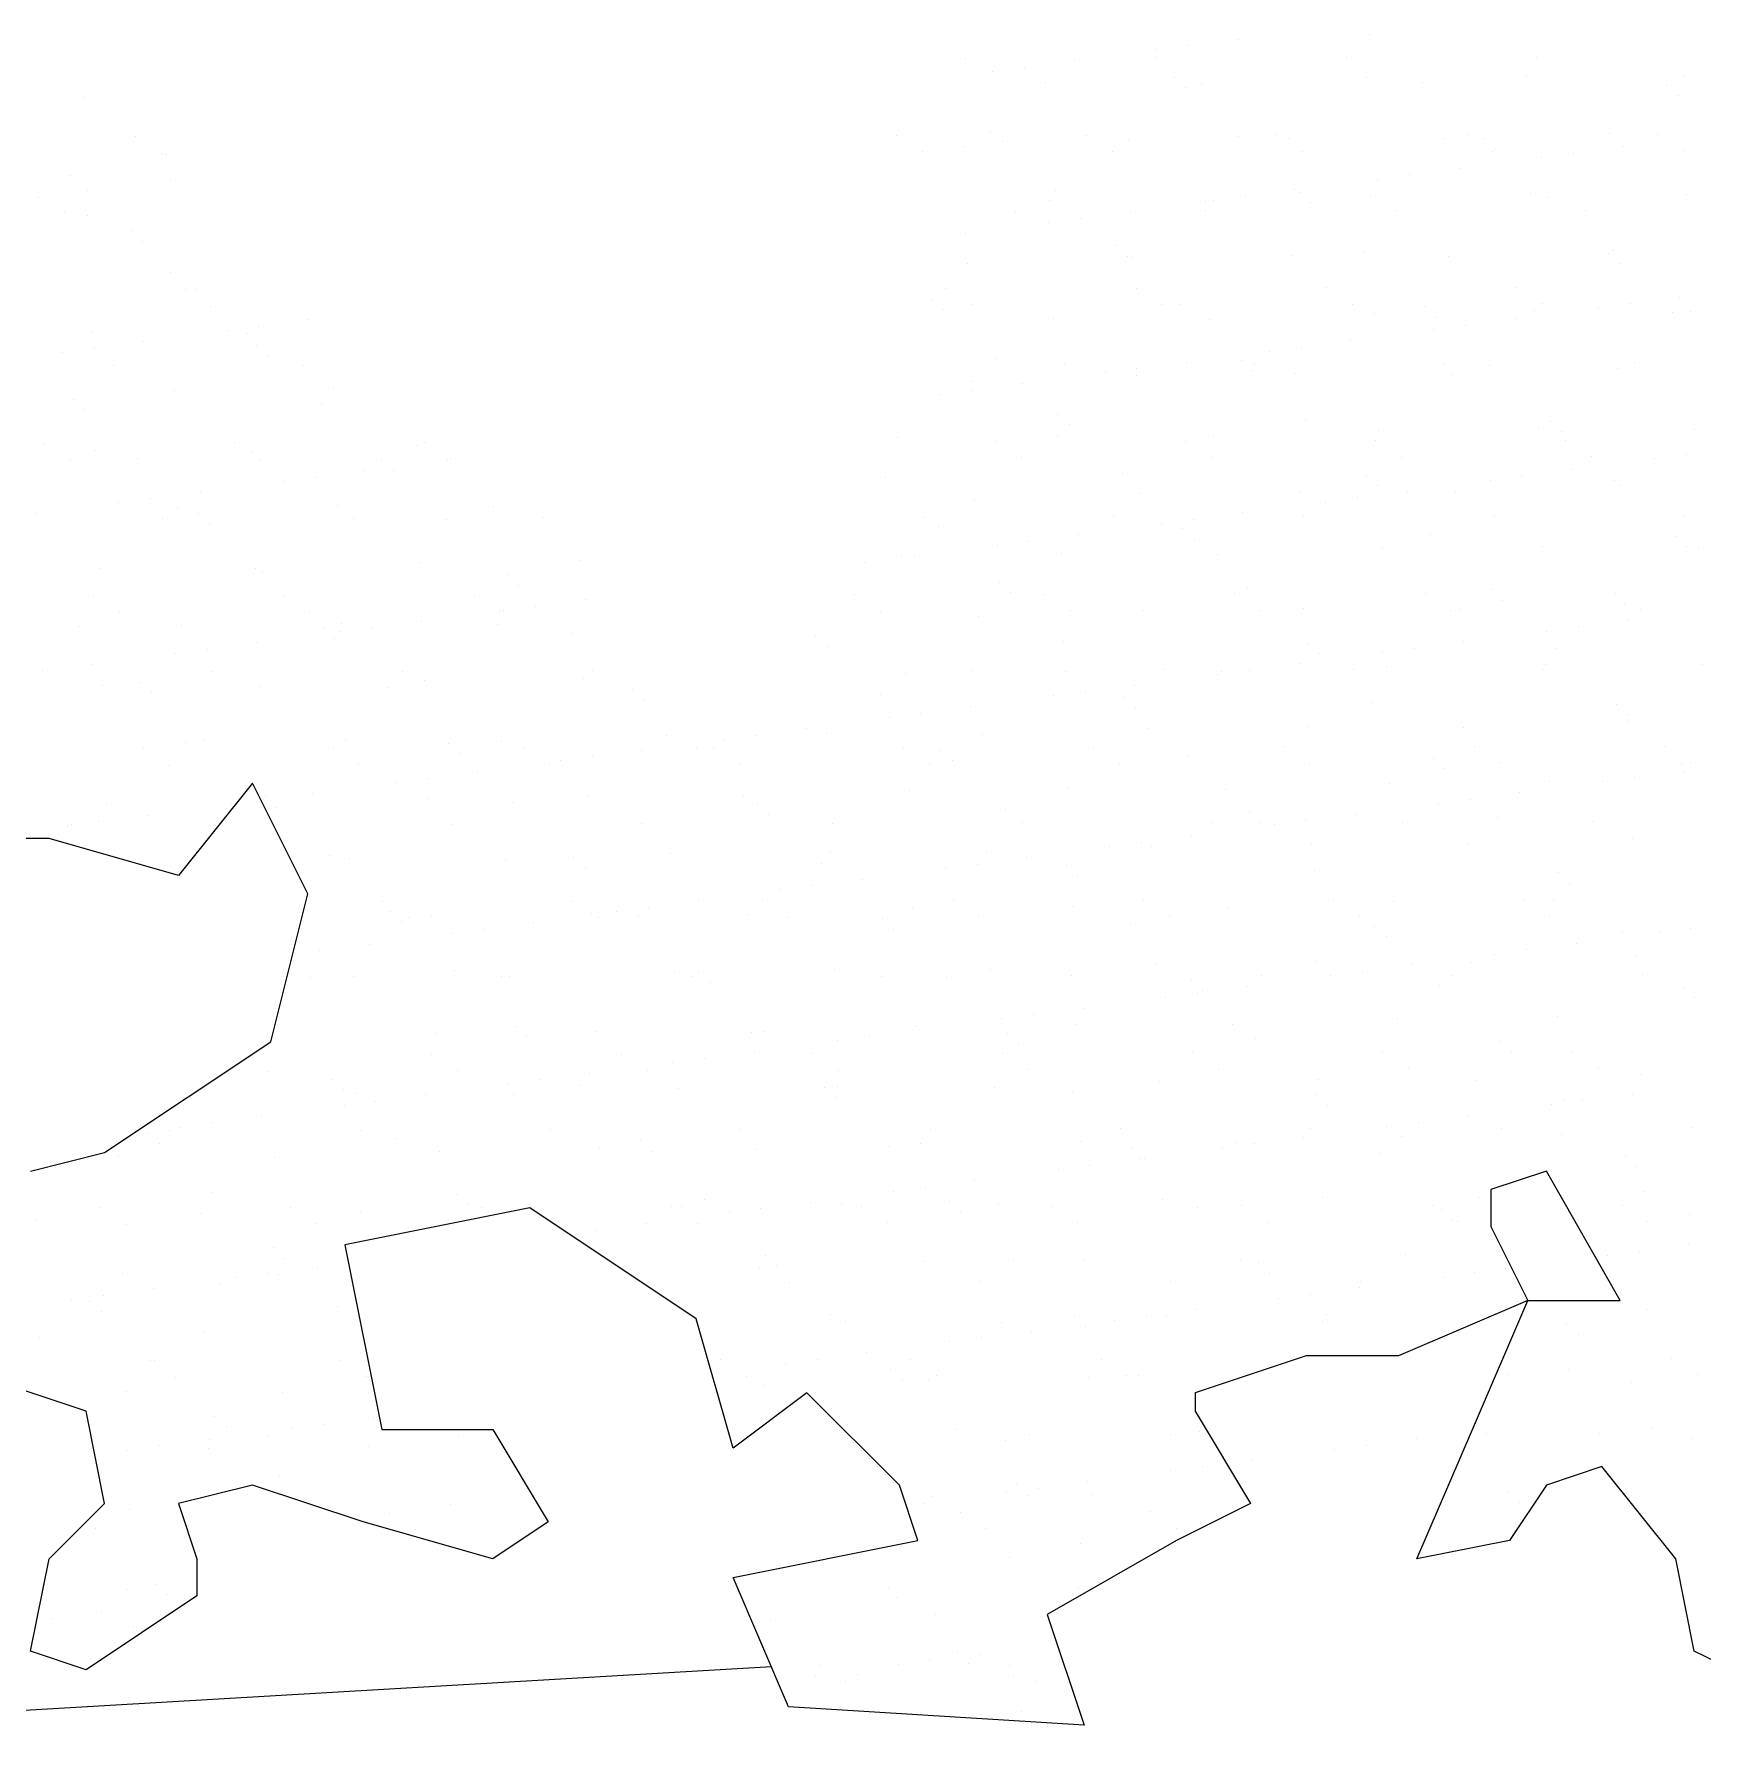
# Model space of a CAD drawing. Header units: millimetres. Extents: x 454 to 24074, y 929 to 15016.
# Drawn here: x 13684.2 to 14145.4, y 7762.9 to 8237.4 of the extents above; entities that cross this region are included whole.
import ezdxf

# ---------------------------------------------------------------- set-up
doc = ezdxf.new("R2010")
doc.units = ezdxf.units.MM
doc.layers.add('cadblocksdwg.com', color=255, linetype='Continuous')

# ---------------------------------------------------------------- blocks, each defined once
blk = doc.blocks.new('*X18')
at = {"color": 0}
for p, q in [((663.6962, 74.4315), (663.6962, 74.4315)), ((663.7819, 74.4348), (663.7819, 74.4348)), ((663.5176, 74.4191), (663.5176, 74.4191)), ((663.5885, 74.4173), (663.5885, 74.4173)), ((663.6422, 74.4194), (663.6422, 74.4194)), ((663.6428, 74.4245), (663.6428, 74.4245)), ((663.6636, 74.4272), (663.6636, 74.4272)), ((663.7667, 74.4196), (663.7667, 74.4196)), ((663.8913, 74.4198), (663.8913, 74.4198)), ((663.5351, 74.4103), (663.5351, 74.4103)), ((663.556, 74.413), (663.556, 74.413)), ((663.6543, 74.4064), (663.6543, 74.4064)), ((663.7803, 74.4063), (663.7803, 74.4063)), ((663.885, 74.4076), (663.885, 74.4076)), ((663.9874, 74.4071), (663.9874, 74.4071)), ((663.57, 74.4029), (663.57, 74.4029)), ((663.6617, 74.3997), (663.6617, 74.3997)), ((663.6723, 74.4024), (663.6723, 74.4024)), ((663.8167, 74.4029), (663.8167, 74.4029)), ((663.9768, 74.4015), (663.9768, 74.4015)), ((663.9842, 74.3947), (663.9842, 74.3947)), ((662.9398, 74.3934), (662.9398, 74.3934)), ((662.974, 74.3675), (662.974, 74.3675)), ((663.4723, 74.3684), (663.4723, 74.3684)), ((663.516, 74.3615), (663.516, 74.3615)), ((663.5341, 74.3713), (663.5341, 74.3713)), ((663.5415, 74.3645), (663.5415, 74.3645)), ((663.5969, 74.3686), (663.5969, 74.3686)), ((663.6241, 74.3654), (663.6241, 74.3654)), ((663.6965, 74.3678), (663.6965, 74.3678)), ((663.7214, 74.3689), (663.7214, 74.3689)), ((663.7288, 74.3667), (663.7288, 74.3667)), ((663.8311, 74.3662), (663.8311, 74.3662)), ((663.846, 74.3691), (663.846, 74.3691)), ((663.8566, 74.3664), (663.8566, 74.3664)), ((663.9391, 74.3701), (663.9391, 74.3701)), ((663.9484, 74.3611), (663.9484, 74.3611)), ((663.9706, 74.3693), (663.9706, 74.3693)), ((662.9909, 74.3567), (662.9909, 74.3567)), ((662.9939, 74.3559), (662.9939, 74.3559)), ((663.4892, 74.3577), (663.4892, 74.3577)), ((663.6137, 74.3579), (663.6137, 74.3579)), ((663.7383, 74.3581), (663.7383, 74.3581)), ((663.8629, 74.3583), (663.8629, 74.3583)), ((663.8639, 74.3596), (663.8639, 74.3596)), ((663.895, 74.3541), (663.895, 74.3541)), ((663.9159, 74.3569), (663.9159, 74.3569)), ((663.9874, 74.3586), (663.9874, 74.3586)), ((662.9313, 74.3425), (662.9313, 74.3425)), ((662.9968, 74.3394), (662.9968, 74.3394)), ((663.7874, 74.3399), (663.7874, 74.3399)), ((663.8082, 74.3427), (663.8082, 74.3427)), ((663.8407, 74.347), (663.8407, 74.347)), ((662.9099, 74.328), (662.9099, 74.328)), ((662.9425, 74.3323), (662.9425, 74.3323)), ((663.5763, 74.3327), (663.5763, 74.3327)), ((663.7005, 74.3285), (663.7005, 74.3285)), ((663.733, 74.3328), (663.733, 74.3328)), ((663.7363, 74.3313), (663.7363, 74.3313)), ((663.7828, 74.3292), (663.7828, 74.3292)), ((663.8875, 74.3305), (663.8875, 74.3305)), ((663.8987, 74.3277), (663.8987, 74.3277)), ((663.9899, 74.33), (663.9899, 74.33)), ((662.9271, 74.3178), (662.9271, 74.3178)), ((662.9424, 74.3163), (662.9424, 74.3163)), ((663.5499, 74.319), (663.5499, 74.319)), ((663.5725, 74.3258), (663.5725, 74.3258)), ((663.6254, 74.3186), (663.6254, 74.3186)), ((663.6745, 74.3192), (663.6745, 74.3192)), ((663.6748, 74.3253), (663.6748, 74.3253)), ((663.6797, 74.3258), (663.6797, 74.3258)), ((663.7437, 74.3245), (663.7437, 74.3245)), ((663.799, 74.3194), (663.799, 74.3194)), ((663.9236, 74.3196), (663.9236, 74.3196)), ((662.9711, 74.306), (662.9711, 74.306)), ((663.572, 74.3116), (663.572, 74.3116)), ((663.5928, 74.3143), (663.5928, 74.3143)), ((662.9785, 74.2992), (662.9785, 74.2992)), ((663.5177, 74.3044), (663.5177, 74.3044)), ((663.6161, 74.2962), (663.6161, 74.2962)), ((663.5185, 74.2844), (663.5185, 74.2844)), ((663.6234, 74.2894), (663.6234, 74.2894)), ((663.6266, 74.2883), (663.6266, 74.2883)), ((663.7313, 74.2896), (663.7313, 74.2896)), ((663.7785, 74.2926), (663.7785, 74.2926)), ((663.8336, 74.2891), (663.8336, 74.2891)), ((663.9385, 74.2913), (663.9385, 74.2913)), ((663.9416, 74.293), (663.9416, 74.293)), ((663.9459, 74.2845), (663.9459, 74.2845)), ((662.9964, 74.2788), (662.9964, 74.2788)), ((663.0064, 74.2673), (663.0064, 74.2673)), ((663.0133, 74.2674), (663.0133, 74.2674)), ((663.4958, 74.2611), (663.4958, 74.2611)), ((663.5046, 74.2682), (663.5046, 74.2682)), ((663.6292, 74.2685), (663.6292, 74.2685)), ((663.7537, 74.2687), (663.7537, 74.2687)), ((663.8783, 74.2689), (663.8783, 74.2689)), ((663.9853, 74.2624), (663.9853, 74.2624)), ((663.0232, 74.2566), (663.0232, 74.2566)), ((663.5032, 74.2543), (663.5032, 74.2543)), ((663.5215, 74.2575), (663.5215, 74.2575)), ((663.575, 74.2487), (663.575, 74.2487)), ((663.6461, 74.2577), (663.6461, 74.2577)), ((663.6582, 74.2575), (663.6582, 74.2575)), ((663.7706, 74.2579), (663.7706, 74.2579)), ((663.7854, 74.2521), (663.7854, 74.2521)), ((663.8183, 74.2562), (663.8183, 74.2562)), ((663.8257, 74.2494), (663.8257, 74.2494)), ((663.8901, 74.2535), (663.8901, 74.2535)), ((663.8952, 74.2582), (663.8952, 74.2582)), ((663.9319, 74.2554), (663.9319, 74.2554)), ((663.9527, 74.2582), (663.9527, 74.2582)), ((663.9807, 74.2526), (663.9807, 74.2526)), ((663.9924, 74.253), (663.9924, 74.253)), ((662.9449, 74.2392), (662.9449, 74.2392)), ((663.0337, 74.2407), (663.0337, 74.2407)), ((663.0472, 74.2388), (663.0472, 74.2388)), ((663.0545, 74.2435), (663.0545, 74.2435)), ((663.087, 74.2477), (663.087, 74.2477)), ((663.6773, 74.2482), (663.6773, 74.2482)), ((663.8242, 74.2412), (663.8242, 74.2412)), ((663.8451, 74.244), (663.8451, 74.244)), ((663.8776, 74.2483), (663.8776, 74.2483)), ((662.926, 74.2265), (662.926, 74.2265)), ((662.9468, 74.2293), (662.9468, 74.2293)), ((662.9793, 74.2336), (662.9793, 74.2336)), ((663.0531, 74.2309), (663.0531, 74.2309)), ((663.7166, 74.2271), (663.7166, 74.2271)), ((663.7374, 74.2298), (663.7374, 74.2298)), ((663.7699, 74.2341), (663.7699, 74.2341)), ((662.9594, 74.2177), (662.9594, 74.2177)), ((663.0605, 74.2241), (663.0605, 74.2241)), ((663.0839, 74.2179), (663.0839, 74.2179)), ((663.538, 74.2224), (663.538, 74.2224)), ((663.5822, 74.2188), (663.5822, 74.2188)), ((663.6297, 74.2156), (663.6297, 74.2156)), ((663.6622, 74.2199), (663.6622, 74.2199)), ((663.6981, 74.221), (663.6981, 74.221)), ((663.7068, 74.219), (663.7068, 74.219)), ((663.8313, 74.2193), (663.8313, 74.2193)), ((663.8605, 74.2175), (663.8605, 74.2175)), ((663.9442, 74.216), (663.9442, 74.216)), ((663.9559, 74.2195), (663.9559, 74.2195)), ((663.5211, 74.2073), (663.5211, 74.2073)), ((663.5546, 74.2057), (663.5546, 74.2057)), ((663.6089, 74.2129), (663.6089, 74.2129)), ((663.6291, 74.2112), (663.6291, 74.2112)), ((663.7054, 74.2143), (663.7054, 74.2143)), ((663.7338, 74.2125), (663.7338, 74.2125)), ((663.8361, 74.2121), (663.8361, 74.2121)), ((662.9329, 74.1958), (662.9329, 74.1958)), ((662.999, 74.2017), (662.999, 74.2017)), ((663.0953, 74.1922), (663.0953, 74.1922)), ((663.1037, 74.2031), (663.1037, 74.2031)), ((663.5012, 74.1987), (663.5012, 74.1987)), ((663.5221, 74.2015), (663.5221, 74.2015)), ((662.9402, 74.189), (662.9402, 74.189)), ((663.5778, 74.1859), (663.5778, 74.1859)), ((663.7402, 74.1824), (663.7402, 74.1824)), ((663.9003, 74.181), (663.9003, 74.181)), ((663.4728, 74.1703), (663.4728, 74.1703)), ((663.5775, 74.1716), (663.5775, 74.1716)), ((663.5852, 74.1792), (663.5852, 74.1792)), ((663.6798, 74.1712), (663.6798, 74.1712)), ((663.7879, 74.175), (663.7879, 74.175)), ((663.8926, 74.1764), (663.8926, 74.1764)), ((663.9077, 74.1743), (663.9077, 74.1743)), ((663.9949, 74.1759), (663.9949, 74.1759)), ((662.9141, 74.1669), (662.9141, 74.1669)), ((662.9474, 74.1622), (662.9474, 74.1622)), ((663.0387, 74.1672), (663.0387, 74.1672)), ((663.0497, 74.1617), (663.0497, 74.1617)), ((663.1578, 74.1656), (663.1578, 74.1656)), ((663.1632, 74.1674), (663.1632, 74.1674)), ((663.5369, 74.1681), (663.5369, 74.1681)), ((663.6615, 74.1683), (663.6615, 74.1683)), ((663.7861, 74.1685), (663.7861, 74.1685)), ((663.9106, 74.1687), (663.9106, 74.1687)), ((663.9896, 74.1594), (663.9896, 74.1594)), ((662.931, 74.1562), (662.931, 74.1562)), ((662.975, 74.1571), (662.975, 74.1571)), ((663.0555, 74.1564), (663.0555, 74.1564)), ((663.1239, 74.149), (663.1239, 74.149)), ((663.1351, 74.1557), (663.1351, 74.1557)), ((663.1425, 74.149), (663.1425, 74.149)), ((663.1782, 74.1562), (663.1782, 74.1562)), ((663.1801, 74.1566), (663.1801, 74.1566)), ((663.5538, 74.1573), (663.5538, 74.1573)), ((663.62, 74.1473), (663.62, 74.1473)), ((663.6784, 74.1576), (663.6784, 74.1576)), ((663.8029, 74.1578), (663.8029, 74.1578)), ((663.9145, 74.1495), (663.9145, 74.1495)), ((663.9275, 74.158), (663.9275, 74.158)), ((663.9688, 74.1567), (663.9688, 74.1567)), ((663.0705, 74.142), (663.0705, 74.142)), ((663.0914, 74.1447), (663.0914, 74.1447)), ((663.4649, 74.1441), (663.4649, 74.1441)), ((663.78, 74.1459), (663.78, 74.1459)), ((663.7874, 74.1392), (663.7874, 74.1392)), ((663.8611, 74.1425), (663.8611, 74.1425)), ((663.8819, 74.1453), (663.8819, 74.1453)), ((663.9425, 74.1424), (663.9425, 74.1424)), ((663.9467, 74.1389), (663.9467, 74.1389)), ((662.9629, 74.1278), (662.9629, 74.1278)), ((662.9837, 74.1306), (662.9837, 74.1306)), ((663.0162, 74.1349), (663.0162, 74.1349)), ((663.1062, 74.126), (663.1062, 74.126)), ((663.2085, 74.1255), (663.2085, 74.1255)), ((663.5236, 74.1302), (663.5236, 74.1302)), ((663.6316, 74.1341), (663.6316, 74.1341)), ((663.7363, 74.1355), (663.7363, 74.1355)), ((663.7535, 74.1283), (663.7535, 74.1283)), ((663.7743, 74.1311), (663.7743, 74.1311)), ((663.8068, 74.1354), (663.8068, 74.1354)), ((663.8386, 74.135), (663.8386, 74.135)), ((662.9085, 74.1207), (662.9085, 74.1207)), ((662.9917, 74.1175), (662.9917, 74.1175)), ((663.0015, 74.1247), (663.0015, 74.1247)), ((663.0148, 74.1206), (663.0148, 74.1206)), ((663.0222, 74.1139), (663.0222, 74.1139)), ((663.1163, 74.1177), (663.1163, 74.1177)), ((663.1773, 74.1171), (663.1773, 74.1171)), ((663.2408, 74.118), (663.2408, 74.118)), ((663.4899, 74.1184), (663.4899, 74.1184)), ((663.6145, 74.1186), (663.6145, 74.1186)), ((663.6458, 74.1142), (663.6458, 74.1142)), ((663.6666, 74.1169), (663.6666, 74.1169)), ((663.6991, 74.1212), (663.6991, 74.1212)), ((663.7391, 74.1189), (663.7391, 74.1189)), ((663.8636, 74.1191), (663.8636, 74.1191)), ((663.9882, 74.1193), (663.9882, 74.1193)), ((663.4997, 74.1122), (663.4997, 74.1122)), ((663.5589, 74.1027), (663.5589, 74.1027)), ((663.5914, 74.107), (663.5914, 74.107)), ((663.6598, 74.1108), (663.6598, 74.1108)), ((663.6672, 74.1041), (663.6672, 74.1041)), ((663.8222, 74.1073), (663.8222, 74.1073)), ((663.9823, 74.1059), (663.9823, 74.1059)), ((663.4753, 74.0932), (663.4753, 74.0932)), ((663.4838, 74.0928), (663.4838, 74.0928)), ((663.5381, 74.1), (663.5381, 74.1)), ((663.58, 74.0946), (663.58, 74.0946)), ((663.6824, 74.0941), (663.6824, 74.0941)), ((663.7904, 74.098), (663.7904, 74.098)), ((663.8951, 74.0993), (663.8951, 74.0993)), ((663.9896, 74.0991), (663.9896, 74.0991)), ((663.9974, 74.0988), (663.9974, 74.0988)), ((662.9499, 74.0851), (662.9499, 74.0851)), ((663.0522, 74.0846), (663.0522, 74.0846)), ((663.057, 74.082), (663.057, 74.082)), ((663.1603, 74.0885), (663.1603, 74.0885)), ((663.2171, 74.0806), (663.2171, 74.0806)), ((663.265, 74.0898), (663.265, 74.0898)), ((663.4513, 74.0886), (663.4513, 74.0886)), ((663.2244, 74.0739), (663.2244, 74.0739)), ((663.5395, 74.0757), (663.5395, 74.0757)), ((663.5469, 74.069), (663.5469, 74.069)), ((663.702, 74.0722), (663.702, 74.0722)), ((663.862, 74.0708), (663.862, 74.0708)), ((663.9429, 74.0686), (663.9429, 74.0686)), ((662.9464, 74.0668), (662.9464, 74.0668)), ((663.071, 74.067), (663.071, 74.067)), ((663.1955, 74.0672), (663.1955, 74.0672)), ((663.2151, 74.0575), (663.2151, 74.0575)), ((663.2359, 74.0602), (663.2359, 74.0602)), ((663.2684, 74.0645), (663.2684, 74.0645)), ((663.4447, 74.0677), (663.4447, 74.0677)), ((663.5692, 74.0679), (663.5692, 74.0679)), ((663.6938, 74.0681), (663.6938, 74.0681)), ((663.7107, 74.0574), (663.7107, 74.0574)), ((663.7388, 74.0584), (663.7388, 74.0584)), ((663.8184, 74.0684), (663.8184, 74.0684)), ((663.8352, 74.0576), (663.8352, 74.0576)), ((663.8412, 74.0579), (663.8412, 74.0579)), ((663.8694, 74.064), (663.8694, 74.064)), ((663.9492, 74.0618), (663.9492, 74.0618)), ((663.9598, 74.0578), (663.9598, 74.0578)), ((662.9368, 74.0469), (662.9368, 74.0469)), ((662.9633, 74.056), (662.9633, 74.056)), ((663.004, 74.0476), (663.004, 74.0476)), ((663.0878, 74.0563), (663.0878, 74.0563)), ((663.1087, 74.0489), (663.1087, 74.0489)), ((663.1282, 74.046), (663.1282, 74.046)), ((663.1608, 74.0503), (663.1608, 74.0503)), ((663.211, 74.0484), (663.211, 74.0484)), ((663.2124, 74.0565), (663.2124, 74.0565)), ((663.4615, 74.0569), (663.4615, 74.0569)), ((663.5261, 74.0532), (663.5261, 74.0532)), ((663.5861, 74.0572), (663.5861, 74.0572)), ((663.6341, 74.0571), (663.6341, 74.0571)), ((663.9188, 74.0466), (663.9188, 74.0466)), ((663.9513, 74.0508), (663.9513, 74.0508)), ((663.0531, 74.0361), (663.0531, 74.0361)), ((663.0968, 74.0455), (663.0968, 74.0455)), ((663.1042, 74.0388), (663.1042, 74.0388)), ((663.1074, 74.0433), (663.1074, 74.0433)), ((663.2592, 74.042), (663.2592, 74.042)), ((663.4193, 74.0406), (663.4193, 74.0406)), ((663.5817, 74.0371), (663.5817, 74.0371)), ((663.7418, 74.0357), (663.7418, 74.0357)), ((663.8437, 74.0367), (663.8437, 74.0367)), ((663.898, 74.0438), (663.898, 74.0438)), ((662.9998, 74.0291), (662.9998, 74.0291)), ((663.0206, 74.0319), (663.0206, 74.0319)), ((663.4267, 74.0338), (663.4267, 74.0338)), ((663.7491, 74.0289), (663.7491, 74.0289)), ((663.7903, 74.0296), (663.7903, 74.0296)), ((663.8112, 74.0324), (663.8112, 74.0324)), ((663.9042, 74.0322), (663.9042, 74.0322)), ((662.9129, 74.0177), (662.9129, 74.0177)), ((662.9454, 74.022), (662.9454, 74.022)), ((663.024, 74.0173), (663.024, 74.0173)), ((663.1486, 74.0176), (663.1486, 74.0176)), ((663.2675, 74.0128), (663.2675, 74.0128)), ((663.2731, 74.0178), (663.2731, 74.0178)), ((663.4779, 74.0162), (663.4779, 74.0162)), ((663.5223, 74.0182), (663.5223, 74.0182)), ((663.5826, 74.0175), (663.5826, 74.0175)), ((663.6468, 74.0185), (663.6468, 74.0185)), ((663.6827, 74.0155), (663.6827, 74.0155)), ((663.6849, 74.017), (663.6849, 74.017)), ((663.7035, 74.0182), (663.7035, 74.0182)), ((663.736, 74.0225), (663.736, 74.0225)), ((663.7714, 74.0187), (663.7714, 74.0187)), ((663.7929, 74.0209), (663.7929, 74.0209)), ((663.896, 74.0189), (663.896, 74.0189)), ((663.8976, 74.0222), (663.8976, 74.0222)), ((663.9999, 74.0217), (663.9999, 74.0217)), ((662.9524, 74.008), (662.9524, 74.008)), ((662.9766, 74.0104), (662.9766, 74.0104)), ((662.984, 74.0037), (662.984, 74.0037)), ((663.0548, 74.0075), (663.0548, 74.0075)), ((663.139, 74.0069), (663.139, 74.0069)), ((663.1628, 74.0114), (663.1628, 74.0114)), ((663.2991, 74.0055), (663.2991, 74.0055)), ((663.4615, 74.002), (663.4615, 74.002)), ((663.575, 74.0013), (663.575, 74.0013)), ((663.5958, 74.004), (663.5958, 74.004)), ((663.6283, 74.0083), (663.6283, 74.0083)), ((663.3064, 73.9987), (663.3064, 73.9987)), ((663.4881, 73.9899), (663.4881, 73.9899)), ((663.5207, 73.9941), (663.5207, 73.9941)), ((663.6215, 74.0006), (663.6215, 74.0006)), ((663.6289, 73.9938), (663.6289, 73.9938)), ((663.7839, 73.997), (663.7839, 73.997)), ((663.944, 73.9957), (663.944, 73.9957)), ((663.413, 73.98), (663.413, 73.98)), ((663.4673, 73.9871), (663.4673, 73.9871)), ((663.6367, 73.98), (663.6367, 73.98)), ((663.7414, 73.9813), (663.7414, 73.9813)), ((663.8437, 73.9808), (663.8437, 73.9808)), ((663.9514, 73.9889), (663.9514, 73.9889)), ((663.9517, 73.9847), (663.9517, 73.9847)), ((663.0065, 73.9705), (663.0065, 73.9705)), ((663.0188, 73.9718), (663.0188, 73.9718)), ((663.1112, 73.9719), (663.1112, 73.9719)), ((663.1788, 73.9704), (663.1788, 73.9704)), ((663.2136, 73.9714), (663.2136, 73.9714)), ((663.3216, 73.9753), (663.3216, 73.9753)), ((663.3524, 73.9673), (663.3524, 73.9673)), ((663.3596, 73.9729), (663.3596, 73.9729)), ((663.3805, 73.9757), (663.3805, 73.9757)), ((663.4263, 73.9766), (663.4263, 73.9766)), ((663.477, 73.9675), (663.477, 73.9675)), ((663.5286, 73.9761), (663.5286, 73.9761)), ((663.6015, 73.9677), (663.6015, 73.9677)), ((663.7261, 73.968), (663.7261, 73.968)), ((663.8507, 73.9682), (663.8507, 73.9682)), ((663.9752, 73.9684), (663.9752, 73.9684)), ((662.9787, 73.9666), (662.9787, 73.9666)), ((663.1033, 73.9668), (663.1033, 73.9668)), ((663.1201, 73.9561), (663.1201, 73.9561)), ((663.1862, 73.9636), (663.1862, 73.9636)), ((663.2278, 73.9671), (663.2278, 73.9671)), ((663.2447, 73.9563), (663.2447, 73.9563)), ((663.252, 73.9588), (663.252, 73.9588)), ((663.2728, 73.9615), (663.2728, 73.9615)), ((663.3053, 73.9658), (663.3053, 73.9658)), ((663.3412, 73.9669), (663.3412, 73.9669)), ((663.3693, 73.9565), (663.3693, 73.9565)), ((663.4938, 73.9568), (663.4938, 73.9568)), ((663.5013, 73.9655), (663.5013, 73.9655)), ((663.5087, 73.9587), (663.5087, 73.9587)), ((663.6184, 73.957), (663.6184, 73.957)), ((663.6637, 73.9619), (663.6637, 73.9619)), ((663.743, 73.9572), (663.743, 73.9572)), ((663.8238, 73.9606), (663.8238, 73.9606)), ((663.8675, 73.9574), (663.8675, 73.9574)), ((663.9862, 73.957), (663.9862, 73.957)), ((663.9921, 73.9577), (663.9921, 73.9577)), ((662.9956, 73.9559), (662.9956, 73.9559)), ((663.1651, 73.9473), (663.1651, 73.9473)), ((663.1976, 73.9516), (663.1976, 73.9516)), ((663.8311, 73.9538), (663.8311, 73.9538)), ((663.9001, 73.9452), (663.9001, 73.9452)), ((663.9349, 73.9451), (663.9349, 73.9451)), ((663.9557, 73.9478), (663.9557, 73.9478)), ((663.9882, 73.9521), (663.9882, 73.9521)), ((663.0586, 73.9353), (663.0586, 73.9353)), ((663.09, 73.9374), (663.09, 73.9374)), ((663.1443, 73.9446), (663.1443, 73.9446)), ((663.1653, 73.9344), (663.1653, 73.9344)), ((663.27, 73.9357), (663.27, 73.9357)), ((663.3723, 73.9352), (663.3723, 73.9352)), ((663.4804, 73.9391), (663.4804, 73.9391)), ((663.5851, 73.9404), (663.5851, 73.9404)), ((663.6874, 73.9399), (663.6874, 73.9399)), ((663.7954, 73.9438), (663.7954, 73.9438)), ((663.848, 73.9337), (663.848, 73.9337)), ((663.8806, 73.9379), (663.8806, 73.9379)), ((662.955, 73.931), (662.955, 73.931)), ((662.9823, 73.9233), (662.9823, 73.9233)), ((663.0366, 73.9304), (663.0366, 73.9304)), ((663.0573, 73.9305), (663.0573, 73.9305)), ((663.0575, 73.9332), (663.0575, 73.9332)), ((663.0659, 73.9285), (663.0659, 73.9285)), ((663.221, 73.9317), (663.221, 73.9317)), ((663.381, 73.9304), (663.381, 73.9304)), ((663.3884, 73.9236), (663.3884, 73.9236)), ((663.5435, 73.9268), (663.5435, 73.9268)), ((663.7035, 73.9255), (663.7035, 73.9255)), ((663.7729, 73.9238), (663.7729, 73.9238)), ((663.8272, 73.9309), (663.8272, 73.9309)), ((662.929, 73.9162), (662.929, 73.9162)), ((662.9317, 73.917), (662.9317, 73.917)), ((662.9498, 73.919), (662.9498, 73.919)), ((663.1809, 73.9174), (663.1809, 73.9174)), ((663.3054, 73.9176), (663.3054, 73.9176)), ((663.43, 73.9179), (663.43, 73.9179)), ((663.5546, 73.9181), (663.5546, 73.9181)), ((663.6791, 73.9183), (663.6791, 73.9183)), ((663.7109, 73.9187), (663.7109, 73.9187)), ((663.7195, 73.9168), (663.7195, 73.9168)), ((663.7404, 73.9195), (663.7404, 73.9195)), ((663.8037, 73.9185), (663.8037, 73.9185)), ((663.8659, 73.9219), (663.8659, 73.9219)), ((663.9283, 73.9188), (663.9283, 73.9188)), ((663.6119, 73.9026), (663.6119, 73.9026)), ((663.6327, 73.9053), (663.6327, 73.9053)), ((663.6392, 73.9029), (663.6392, 73.9029)), ((663.6652, 73.9096), (663.6652, 73.9096)), ((663.7439, 73.9043), (663.7439, 73.9043)), ((663.8462, 73.9038), (663.8462, 73.9038)), ((663.9542, 73.9077), (663.9542, 73.9077)), ((663.009, 73.8934), (663.009, 73.8934)), ((663.1007, 73.8966), (663.1007, 73.8966)), ((663.1137, 73.8948), (663.1137, 73.8948)), ((663.2161, 73.8943), (663.2161, 73.8943)), ((663.2608, 73.8953), (663.2608, 73.8953)), ((663.3241, 73.8982), (663.3241, 73.8982)), ((663.4232, 73.8917), (663.4232, 73.8917)), ((663.4288, 73.8995), (663.4288, 73.8995)), ((663.525, 73.8911), (663.525, 73.8911)), ((663.5311, 73.899), (663.5311, 73.899)), ((663.5575, 73.8954), (663.5575, 73.8954)), ((663.5833, 73.8904), (663.5833, 73.8904)), ((663.2682, 73.8885), (663.2682, 73.8885)), ((663.4499, 73.8812), (663.4499, 73.8812)), ((663.5042, 73.8884), (663.5042, 73.8884)), ((663.5906, 73.8836), (663.5906, 73.8836)), ((663.7457, 73.8868), (663.7457, 73.8868)), ((663.9057, 73.8854), (663.9057, 73.8854)), ((663.9131, 73.8787), (663.9131, 73.8787)), ((663.1356, 73.8667), (663.1356, 73.8667)), ((663.2601, 73.8669), (663.2601, 73.8669)), ((663.3422, 73.8671), (663.3422, 73.8671)), ((663.3847, 73.8671), (663.3847, 73.8671)), ((663.3965, 73.8742), (663.3965, 73.8742)), ((663.4173, 73.877), (663.4173, 73.877)), ((663.5093, 73.8674), (663.5093, 73.8674)), ((663.6338, 73.8676), (663.6338, 73.8676)), ((663.7584, 73.8678), (663.7584, 73.8678)), ((663.798, 73.8668), (663.798, 73.8668)), ((663.883, 73.868), (663.883, 73.868)), ((663.9027, 73.8681), (663.9027, 73.8681)), ((663.1406, 73.8602), (663.1406, 73.8602)), ((663.1524, 73.8559), (663.1524, 73.8559)), ((663.1678, 73.8573), (663.1678, 73.8573)), ((663.2725, 73.8586), (663.2725, 73.8586)), ((663.277, 73.8562), (663.277, 73.8562)), ((663.2889, 73.8601), (663.2889, 73.8601)), ((663.303, 73.8566), (663.303, 73.8566)), ((663.3097, 73.8628), (663.3097, 73.8628)), ((663.3749, 73.8581), (663.3749, 73.8581)), ((663.4016, 73.8564), (663.4016, 73.8564)), ((663.463, 73.8552), (663.463, 73.8552)), ((663.4829, 73.862), (663.4829, 73.862)), ((663.5261, 73.8566), (663.5261, 73.8566)), ((663.5876, 73.8634), (663.5876, 73.8634)), ((663.6507, 73.8568), (663.6507, 73.8568)), ((663.6899, 73.8629), (663.6899, 73.8629)), ((663.7753, 73.8571), (663.7753, 73.8571)), ((663.8998, 73.8573), (663.8998, 73.8573)), ((663.1479, 73.8534), (663.1479, 73.8534)), ((663.1812, 73.8459), (663.1812, 73.8459)), ((663.202, 73.8486), (663.202, 73.8486)), ((663.2345, 73.8529), (663.2345, 73.8529)), ((663.4704, 73.8485), (663.4704, 73.8485)), ((663.6254, 73.8517), (663.6254, 73.8517)), ((663.7855, 73.8503), (663.7855, 73.8503)), ((663.7929, 73.8436), (663.7929, 73.8436)), ((663.9479, 73.8468), (663.9479, 73.8468)), ((663.9718, 73.8464), (663.9718, 73.8464)), ((663.9926, 73.8491), (663.9926, 73.8491)), ((663.0943, 73.8344), (663.0943, 73.8344)), ((663.1269, 73.8387), (663.1269, 73.8387)), ((663.8849, 73.835), (663.8849, 73.835)), ((663.9174, 73.8392), (663.9174, 73.8392)), ((663.1827, 73.8215), (663.1827, 73.8215)), ((663.3266, 73.8211), (663.3266, 73.8211)), ((663.4313, 73.8224), (663.4313, 73.8224)), ((663.5337, 73.822), (663.5337, 73.822)), ((663.6417, 73.8258), (663.6417, 73.8258)), ((663.7464, 73.8272), (663.7464, 73.8272)), ((663.8098, 73.8251), (663.8098, 73.8251)), ((663.8487, 73.8267), (663.8487, 73.8267)), ((663.8641, 73.8322), (663.8641, 73.8322)), ((663.9568, 73.8306), (663.9568, 73.8306)), ((663.0886, 73.817), (663.0886, 73.817)), ((663.1163, 73.8177), (663.1163, 73.8177)), ((663.2132, 73.8172), (663.2132, 73.8172)), ((663.2186, 73.8172), (663.2186, 73.8172)), ((663.3377, 73.8175), (663.3377, 73.8175)), ((663.3428, 73.8201), (663.3428, 73.8201)), ((663.3502, 73.8134), (663.3502, 73.8134)), ((663.4623, 73.8177), (663.4623, 73.8177)), ((663.5052, 73.8166), (663.5052, 73.8166)), ((663.5869, 73.8179), (663.5869, 73.8179)), ((663.6653, 73.8152), (663.6653, 73.8152)), ((663.7021, 73.8109), (663.7021, 73.8109)), ((663.7114, 73.8181), (663.7114, 73.8181)), ((663.7564, 73.818), (663.7564, 73.818)), ((663.7772, 73.8208), (663.7772, 73.8208)), ((663.8277, 73.8117), (663.8277, 73.8117)), ((663.836, 73.8184), (663.836, 73.8184)), ((663.9606, 73.8186), (663.9606, 73.8186)), ((663.9877, 73.8103), (663.9877, 73.8103)), ((663.6487, 73.8039), (663.6487, 73.8039)), ((663.6696, 73.8066), (663.6696, 73.8066)), ((663.6726, 73.8085), (663.6726, 73.8085)), ((663.9951, 73.8036), (663.9951, 73.8036)), ((663.5411, 73.7897), (663.5411, 73.7897)), ((663.5619, 73.7924), (663.5619, 73.7924)), ((663.5944, 73.7967), (663.5944, 73.7967)), ((663.8005, 73.7897), (663.8005, 73.7897)), ((663.9052, 73.791), (663.9052, 73.791)), ((663.1704, 73.7802), (663.1704, 73.7802)), ((663.2225, 73.785), (663.2225, 73.785)), ((663.2299, 73.7783), (663.2299, 73.7783)), ((663.2751, 73.7815), (663.2751, 73.7815)), ((663.3774, 73.7811), (663.3774, 73.7811)), ((663.385, 73.7815), (663.385, 73.7815)), ((663.4542, 73.7783), (663.4542, 73.7783)), ((663.4854, 73.7849), (663.4854, 73.7849)), ((663.4867, 73.7825), (663.4867, 73.7825)), ((663.545, 73.7801), (663.545, 73.7801)), ((663.5901, 73.7863), (663.5901, 73.7863)), ((663.6924, 73.7858), (663.6924, 73.7858)), ((663.7074, 73.7766), (663.7074, 73.7766)), ((663.1679, 73.7665), (663.1679, 73.7665)), ((663.2924, 73.7667), (663.2924, 73.7667)), ((663.3791, 73.7684), (663.3791, 73.7684)), ((663.417, 73.767), (663.417, 73.767)), ((663.4334, 73.7755), (663.4334, 73.7755)), ((663.5416, 73.7672), (663.5416, 73.7672)), ((663.5524, 73.7734), (663.5524, 73.7734)), ((663.6661, 73.7674), (663.6661, 73.7674)), ((663.7907, 73.7676), (663.7907, 73.7676)), ((663.8675, 73.7752), (663.8675, 73.7752)), ((663.8749, 73.7685), (663.8749, 73.7685)), ((663.9153, 73.7679), (663.9153, 73.7679)), ((663.0602, 73.7555), (663.0602, 73.7555)), ((663.1847, 73.7558), (663.1847, 73.7558)), ((663.2714, 73.7542), (663.2714, 73.7542)), ((663.3093, 73.756), (663.3093, 73.756)), ((663.3257, 73.7613), (663.3257, 73.7613)), ((663.3466, 73.7641), (663.3466, 73.7641)), ((663.4339, 73.7562), (663.4339, 73.7562)), ((663.5584, 73.7564), (663.5584, 73.7564)), ((663.683, 73.7567), (663.683, 73.7567)), ((663.8076, 73.7569), (663.8076, 73.7569)), ((663.9321, 73.7571), (663.9321, 73.7571)), ((663.1023, 73.7499), (663.1023, 73.7499)), ((663.1097, 73.7432), (663.1097, 73.7432)), ((663.2181, 73.7472), (663.2181, 73.7472)), ((663.2389, 73.7499), (663.2389, 73.7499)), ((663.2647, 73.7464), (663.2647, 73.7464)), ((663.3291, 73.744), (663.3291, 73.744)), ((663.4248, 73.745), (663.4248, 73.745)), ((663.4338, 73.7454), (663.4338, 73.7454)), ((663.5362, 73.7449), (663.5362, 73.7449)), ((663.6442, 73.7488), (663.6442, 73.7488)), ((663.7489, 73.7501), (663.7489, 73.7501)), ((663.8512, 73.7496), (663.8512, 73.7496)), ((663.9593, 73.7535), (663.9593, 73.7535)), ((663.0141, 73.7393), (663.0141, 73.7393)), ((663.1104, 73.733), (663.1104, 73.733)), ((663.1188, 73.7406), (663.1188, 73.7406)), ((663.1312, 73.7357), (663.1312, 73.7357)), ((663.1637, 73.74), (663.1637, 73.74)), ((663.2211, 73.7401), (663.2211, 73.7401)), ((663.4321, 73.7383), (663.4321, 73.7383)), ((663.5872, 73.7415), (663.5872, 73.7415)), ((663.7472, 73.7401), (663.7472, 73.7401)), ((663.7546, 73.7333), (663.7546, 73.7333)), ((663.901, 73.7335), (663.901, 73.7335)), ((663.9097, 73.7366), (663.9097, 73.7366)), ((663.9218, 73.7362), (663.9218, 73.7362)), ((663.9543, 73.7405), (663.9543, 73.7405)), ((663.0235, 73.7216), (663.0235, 73.7216)), ((663.0561, 73.7258), (663.0561, 73.7258)), ((663.8141, 73.7221), (663.8141, 73.7221)), ((663.8466, 73.7264), (663.8466, 73.7264)), ((662.982, 73.7148), (662.982, 73.7148)), ((662.9963, 73.7166), (662.9963, 73.7166)), ((663.0027, 73.7188), (663.0027, 73.7188)), ((663.1209, 73.7169), (663.1209, 73.7169)), ((663.1445, 73.7113), (663.1445, 73.7113)), ((663.2455, 73.7171), (663.2455, 73.7171)), ((663.3045, 73.7099), (663.3045, 73.7099)), ((663.37, 73.7173), (663.37, 73.7173)), ((663.4946, 73.7175), (663.4946, 73.7175)), ((663.5926, 73.7092), (663.5926, 73.7092)), ((663.6192, 73.7178), (663.6192, 73.7178)), ((663.695, 73.7087), (663.695, 73.7087)), ((663.739, 73.7122), (663.739, 73.7122)), ((663.7437, 73.718), (663.7437, 73.718)), ((663.7933, 73.7193), (663.7933, 73.7193)), ((663.803, 73.7126), (663.803, 73.7126)), ((663.8683, 73.7182), (663.8683, 73.7182)), ((663.9077, 73.7139), (663.9077, 73.7139)), ((663.9929, 73.7184), (663.9929, 73.7184)), ((662.9625, 73.6997), (662.9625, 73.6997)), ((662.9894, 73.7081), (662.9894, 73.7081)), ((663.0648, 73.6992), (663.0648, 73.6992)), ((663.1729, 73.7031), (663.1729, 73.7031)), ((663.2776, 73.7045), (663.2776, 73.7045)), ((663.3119, 73.7031), (663.3119, 73.7031)), ((663.3799, 73.704), (663.3799, 73.704)), ((663.4669, 73.7064), (663.4669, 73.7064)), ((663.4879, 73.7079), (663.4879, 73.7079)), ((663.627, 73.705), (663.627, 73.705)), ((663.6313, 73.698), (663.6313, 73.698)), ((663.6344, 73.6982), (663.6344, 73.6982)), ((663.6856, 73.7052), (663.6856, 73.7052)), ((663.7064, 73.7079), (663.7064, 73.7079)), ((663.7894, 73.7015), (663.7894, 73.7015)), ((663.9495, 73.7001), (663.9495, 73.7001)), ((663.578, 73.691), (663.578, 73.691)), ((663.5988, 73.6937), (663.5988, 73.6937)), ((663.9568, 73.6933), (663.9568, 73.6933)), ((663.0242, 73.6762), (663.0242, 73.6762)), ((663.4703, 73.6768), (663.4703, 73.6768)), ((663.4911, 73.6795), (663.4911, 73.6795)), ((663.5236, 73.6838), (663.5236, 73.6838)), ((663.9618, 73.6764), (663.9618, 73.6764)), ((662.9511, 73.6659), (662.9511, 73.6659)), ((663.0756, 73.6661), (663.0756, 73.6661)), ((663.1843, 73.6748), (663.1843, 73.6748)), ((663.1916, 73.668), (663.1916, 73.668)), ((663.2002, 73.6663), (663.2002, 73.6663)), ((663.3248, 73.6666), (663.3248, 73.6666)), ((663.3317, 73.667), (663.3317, 73.667)), ((663.3467, 73.6713), (663.3467, 73.6713)), ((663.3834, 73.6654), (663.3834, 73.6654)), ((663.416, 73.6697), (663.416, 73.6697)), ((663.4364, 73.6683), (663.4364, 73.6683)), ((663.4493, 73.6668), (663.4493, 73.6668)), ((663.5068, 73.6699), (663.5068, 73.6699)), ((663.5387, 73.6678), (663.5387, 73.6678)), ((663.5739, 73.667), (663.5739, 73.667)), ((663.6467, 73.6717), (663.6467, 73.6717)), ((663.6692, 73.6663), (663.6692, 73.6663)), ((663.6984, 73.6673), (663.6984, 73.6673)), ((663.7514, 73.673), (663.7514, 73.673)), ((663.823, 73.6675), (663.823, 73.6675)), ((663.8292, 73.665), (663.8292, 73.665)), ((663.8538, 73.6725), (663.8538, 73.6725)), ((663.9476, 73.6677), (663.9476, 73.6677)), ((662.9086, 73.6583), (662.9086, 73.6583)), ((662.9679, 73.6551), (662.9679, 73.6551)), ((663.0166, 73.6622), (663.0166, 73.6622)), ((663.0925, 73.6554), (663.0925, 73.6554)), ((663.1213, 73.6636), (663.1213, 73.6636)), ((663.3083, 73.6555), (663.3083, 73.6555)), ((663.3416, 73.6558), (663.3416, 73.6558)), ((663.3626, 73.6626), (663.3626, 73.6626)), ((663.4662, 73.6561), (663.4662, 73.6561)), ((663.5141, 73.6631), (663.5141, 73.6631)), ((663.5908, 73.6563), (663.5908, 73.6563)), ((663.7153, 73.6565), (663.7153, 73.6565)), ((663.8366, 73.6582), (663.8366, 73.6582)), ((663.8399, 73.6567), (663.8399, 73.6567)), ((663.9644, 73.657), (663.9644, 73.657)), ((663.9916, 73.6614), (663.9916, 73.6614)), ((663.2758, 73.6512), (663.2758, 73.6512)), ((663.9912, 73.6418), (663.9912, 73.6418)), ((663.064, 73.6397), (663.064, 73.6397)), ((663.0714, 73.6329), (663.0714, 73.6329)), ((663.3865, 73.6348), (663.3865, 73.6348)), ((663.4905, 73.6308), (663.4905, 73.6308)), ((663.5489, 73.6312), (663.5489, 73.6312)), ((663.5952, 73.6321), (663.5952, 73.6321)), ((663.6975, 73.6316), (663.6975, 73.6316)), ((663.8055, 73.6355), (663.8055, 73.6355)), ((663.9379, 73.6348), (663.9379, 73.6348)), ((663.9587, 73.6375), (663.9587, 73.6375)), ((662.965, 73.6227), (662.965, 73.6227)), ((663.0396, 73.6201), (663.0396, 73.6201)), ((663.0604, 73.6228), (663.0604, 73.6228)), ((663.0674, 73.6222), (663.0674, 73.6222)), ((663.0929, 73.6271), (663.0929, 73.6271)), ((663.3824, 73.6269), (663.3824, 73.6269)), ((663.3939, 73.628), (663.3939, 73.628)), ((663.709, 73.6299), (663.709, 73.6299)), ((663.7164, 73.6231), (663.7164, 73.6231)), ((663.8302, 73.6206), (663.8302, 73.6206)), ((663.851, 73.6234), (663.851, 73.6234)), ((663.8714, 73.6263), (663.8714, 73.6263)), ((662.9528, 73.6087), (662.9528, 73.6087)), ((662.9853, 73.613), (662.9853, 73.613)), ((663.0286, 73.6165), (663.0286, 73.6165)), ((663.4023, 73.6171), (663.4023, 73.6171)), ((663.5269, 73.6174), (663.5269, 73.6174)), ((663.6515, 73.6176), (663.6515, 73.6176)), ((663.7433, 73.6092), (663.7433, 73.6092)), ((663.7758, 73.6135), (663.7758, 73.6135)), ((663.776, 73.6178), (663.776, 73.6178)), ((662.9319, 73.6059), (662.9319, 73.6059)), ((662.9438, 73.6046), (662.9438, 73.6046)), ((662.9512, 73.5978), (662.9512, 73.5978)), ((663.1062, 73.601), (663.1062, 73.601)), ((663.6682, 73.5993), (663.6682, 73.5993)), ((663.7225, 73.6064), (663.7225, 73.6064)), ((663.9643, 73.5994), (663.9643, 73.5994)), ((663.0191, 73.5852), (663.0191, 73.5852)), ((663.4287, 73.5961), (663.4287, 73.5961)), ((663.4389, 73.5912), (663.4389, 73.5912)), ((663.5412, 73.5907), (663.5412, 73.5907)), ((663.5605, 73.5851), (663.5605, 73.5851)), ((663.5887, 73.5948), (663.5887, 73.5948)), ((663.5961, 73.588), (663.5961, 73.588)), ((663.6148, 73.5923), (663.6148, 73.5923)), ((663.6357, 73.595), (663.6357, 73.595)), ((663.6492, 73.5946), (663.6492, 73.5946)), ((663.7512, 73.5912), (663.7512, 73.5912)), ((663.754, 73.596), (663.754, 73.596)), ((663.8563, 73.5955), (663.8563, 73.5955)), ((663.9112, 73.5898), (663.9112, 73.5898)), ((662.9111, 73.5813), (662.9111, 73.5813)), ((663.5072, 73.5781), (663.5072, 73.5781)), ((663.528, 73.5808), (663.528, 73.5808)), ((663.9186, 73.5831), (663.9186, 73.5831)), ((662.9834, 73.5657), (662.9834, 73.5657)), ((662.986, 73.5659), (662.986, 73.5659)), ((663.1079, 73.566), (663.1079, 73.566)), ((663.3571, 73.5664), (663.3571, 73.5664)), ((663.3995, 73.5639), (663.3995, 73.5639)), ((663.4203, 73.5667), (663.4203, 73.5667)), ((663.4528, 73.5709), (663.4528, 73.5709)), ((663.4816, 73.5666), (663.4816, 73.5666)), ((663.6062, 73.5669), (663.6062, 73.5669)), ((663.7308, 73.5671), (663.7308, 73.5671)), ((663.9799, 73.5675), (663.9799, 73.5675)), ((663.0002, 73.555), (663.0002, 73.555)), ((663.1248, 73.5552), (663.1248, 73.5552)), ((663.3739, 73.5557), (663.3739, 73.5557)), ((663.4685, 73.5597), (663.4685, 73.5597)), ((663.4759, 73.5529), (663.4759, 73.5529)), ((663.493, 73.5537), (663.493, 73.5537)), ((663.4985, 73.5559), (663.4985, 73.5559)), ((663.5977, 73.5551), (663.5977, 73.5551)), ((663.6231, 73.5561), (663.6231, 73.5561)), ((663.6309, 73.5561), (663.6309, 73.5561)), ((663.8722, 73.5566), (663.8722, 73.5566)), ((663.9127, 73.5598), (663.9127, 73.5598)), ((663.9534, 73.5512), (663.9534, 73.5512)), ((663.9968, 73.5568), (663.9968, 73.5568)), ((662.9676, 73.5456), (662.9676, 73.5456)), ((663.0699, 73.5451), (663.0699, 73.5451)), ((663.3849, 73.5498), (663.3849, 73.5498)), ((663.0258, 73.5295), (663.0258, 73.5295)), ((663.0331, 73.5227), (663.0331, 73.5227)), ((663.0765, 73.5214), (663.0765, 73.5214)), ((663.0973, 73.5241), (663.0973, 73.5241)), ((663.1298, 73.5284), (663.1298, 73.5284)), ((663.5107, 73.521), (663.5107, 73.521)), ((663.6518, 73.5176), (663.6518, 73.5176)), ((663.6707, 73.5196), (663.6707, 73.5196)), ((663.8588, 73.5184), (663.8588, 73.5184)), ((663.9329, 73.5179), (663.9329, 73.5179)), ((663.9668, 73.5223), (663.9668, 73.5223)), ((662.9688, 73.5072), (662.9688, 73.5072)), ((662.9896, 73.51), (662.9896, 73.51)), ((663.0216, 73.5081), (663.0216, 73.5081)), ((663.0222, 73.5142), (663.0222, 73.5142)), ((663.061, 73.5163), (663.061, 73.5163)), ((663.1263, 73.5094), (663.1263, 73.5094)), ((663.1855, 73.5165), (663.1855, 73.5165)), ((663.5437, 73.5137), (663.5437, 73.5137)), ((663.5592, 73.5172), (663.5592, 73.5172)), ((663.6781, 73.5129), (663.6781, 73.5129)), ((663.7594, 73.5077), (663.7594, 73.5077)), ((663.7802, 73.5105), (663.7802, 73.5105)), ((663.8127, 73.5148), (663.8127, 73.5148)), ((663.9932, 73.5147), (663.9932, 73.5147)), ((663.6725, 73.4963), (663.6725, 73.4963)), ((663.7051, 73.5006), (663.7051, 73.5006)), ((663.0679, 73.4908), (663.0679, 73.4908)), ((663.5505, 73.4845), (663.5505, 73.4845)), ((663.5974, 73.4864), (663.5974, 73.4864)), ((663.6517, 73.4936), (663.6517, 73.4936)), ((663.4955, 73.4767), (663.4955, 73.4767)), ((663.544, 73.4794), (663.544, 73.4794)), ((663.5579, 73.4778), (663.5579, 73.4778)), ((663.5649, 73.4821), (663.5649, 73.4821)), ((663.6002, 73.478), (663.6002, 73.478)), ((663.873, 73.4796), (663.873, 73.4796)), ((663.8803, 73.4729), (663.8803, 73.4729)), ((662.9701, 73.4685), (662.9701, 73.4685)), ((663.1402, 73.4658), (663.1402, 73.4658)), ((663.1804, 73.4719), (663.1804, 73.4719)), ((663.4897, 73.4722), (663.4897, 73.4722)), ((663.5139, 73.4665), (663.5139, 73.4665)), ((663.6385, 73.4667), (663.6385, 73.4667)), ((662.9477, 73.4557), (662.9477, 73.4557)), ((663.1571, 73.455), (663.1571, 73.455)), ((663.5308, 73.4557), (663.5308, 73.4557)), ((663.6554, 73.4559), (663.6554, 73.4559)), ((663.5926, 73.4459), (663.5926, 73.4459)), ((663.4439, 73.4371), (663.4439, 73.4371)), ((663.5463, 73.4366), (663.5463, 73.4366)), ((662.9161, 73.4271), (662.9161, 73.4271)), ((662.9875, 73.4192), (662.9875, 73.4192)), ((663.467, 73.4168), (663.467, 73.4168)), ((663.5915, 73.417), (663.5915, 73.417)), ((662.9687, 73.4159), (662.9687, 73.4159)), ((662.9949, 73.4125), (662.9949, 73.4125)), ((663.0057, 73.4085), (663.0057, 73.4085)), ((663.4724, 73.4108), (663.4724, 73.4108)), ((662.9188, 73.3971), (662.9188, 73.3971)), ((662.9514, 73.4014), (662.9514, 73.4014)), ((663.39, 73.3957), (663.39, 73.3957)), ((663.498, 73.3996), (663.498, 73.3996)), ((662.9726, 73.3914), (662.9726, 73.3914)), ((663.5122, 73.3743), (663.5122, 73.3743)), ((663.5266, 73.3735), (663.5266, 73.3735)), ((663.4217, 73.3661), (663.4217, 73.3661)), ((663.4733, 73.3665), (663.4733, 73.3665)), ((663.4941, 73.3692), (663.4941, 73.3692)), ((663.5196, 73.3675), (663.5196, 73.3675)), ((663.5462, 73.3663), (663.5462, 73.3663)), ((663.4189, 73.3593), (663.4189, 73.3593)), ((663.4385, 73.3553), (663.4385, 73.3553)), ((663.4464, 73.36), (663.4464, 73.36)), ((663.5488, 73.3595), (663.5488, 73.3595)), ((663.5631, 73.3556), (663.5631, 73.3556)), ((663.5544, 73.3357), (663.5544, 73.3357))]:
    blk.add_line(p, q, dxfattribs=at)
blk = doc.blocks.new('Trees side 014_cad-block.com')
at = {"color": 0}
for points in [[(3309.3, 3372.05), (3206.17, 3422.09), (3196.15, 3472.12), (3156.1, 3522.16), (3126.06, 3512.15), (3106.04, 3482.13), (3055.98, 3472.12), (3086.01, 3542.18), (3116.05, 3612.23), (3166.12, 3612.23), (3126.06, 3682.28), (3096.03, 3672.28), (3096.03, 3652.26), (3116.05, 3612.23), (3045.96, 3582.21), (2995.9, 3582.21), (2935.82, 3562.19), (2935.82, 3552.19), (2965.86, 3502.15), (2925.81, 3482.13), (2855.72, 3442.1), (2875.75, 3382.06), (2715.54, 3392.06), (2685.51, 3462.12), (2785.63, 3482.13), (2775.62, 3512.15), (2725.56, 3562.19), (2685.51, 3532.17), (2665.48, 3602.22), (2575.37, 3662.27), (2475.24, 3642.25), (2495.26, 3542.18), (2555.34, 3542.18), (2585.38, 3492.14), (2555.34, 3472.12), (2485.25, 3492.14), (2425.18, 3512.15), (2385.12, 3502.15), (2395.14, 3472.12), (2395.14, 3452.11), (2335.06, 3412.08), (2305.02, 3422.09), (2315.04, 3472.12), (2345.07, 3502.15), (2335.06, 3552.19), (2244.95, 3582.21)], [(2305.02, 3682.28), (2345.07, 3692.29), (2435.19, 3752.34), (2455.21, 3832.4), (2425.18, 3892.45), (2385.12, 3842.41), (2315.04, 3862.42), (2264.97, 3862.42)], [(2706.31, 3413.6), (1927.94, 3368.24)]]:
    blk.add_lwpolyline(points, dxfattribs=at)
at = {"color": 0, "xscale": 826.9685674927985, "yscale": 826.9685674927985, "zscale": 826.9685674927985}
blk.add_blockref('*X18', (-545896.6, -57257.07), dxfattribs=at)

msp = doc.modelspace()

# ---------------------------------------------------------------- block references
at = {"layer": 'cadblocksdwg.com', "xscale": 0.5103099452236204, "yscale": 0.5103099452236204, "zscale": 0.5103099452236204}
msp.add_blockref('Trees side 014_cad-block.com', (12506.92, 6044.04), dxfattribs=at)

doc.saveas('drawing.dxf')
